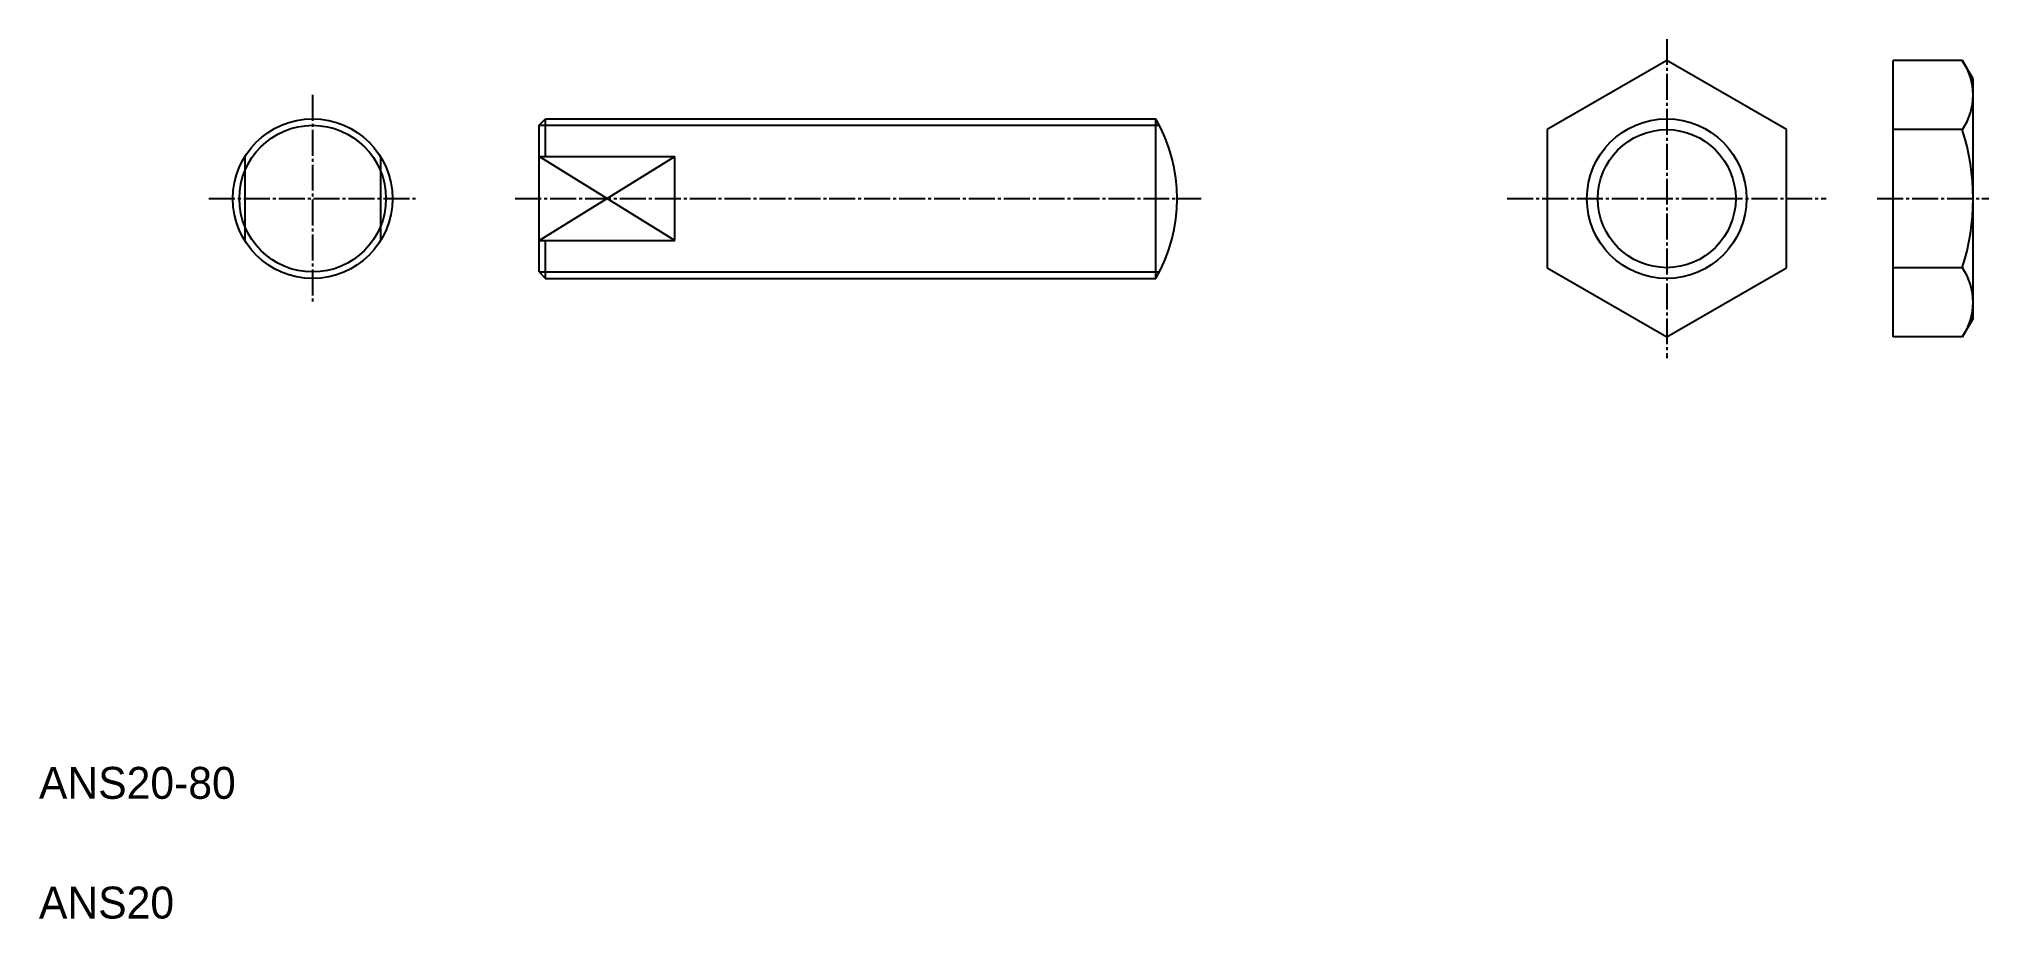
# Model space of a CAD drawing. Extents: x 10 to 254, y 10 to 120.
import ezdxf

# ---------------------------------------------------------------- set-up
doc = ezdxf.new("R2010")
doc.units = 0
doc.header["$LTSCALE"] = 0.25
doc.linetypes.add('CENTER', pattern=[17.5, 13, -1.5, 1.5, -1.5])
doc.layers.get('0').update_dxf_attribs({"linetype": 'CONTINUOUS'})
doc.layers.add('CENTER', color=1, linetype='CENTER')

msp = doc.modelspace()

# ---------------------------------------------------------------- linework, layer by layer
at = {"color": 7, "linetype": 'CONTINUOUS'}
for p, q in [((214.08, 117.53), (199.08, 108.87)), ((229.08, 108.87), (214.08, 117.53)), ((242.48, 82.89), (242.48, 117.53)), ((251.14, 117.53), (242.48, 117.53)), ((252.48, 85.21), (252.48, 115.21)), ((72.72, 109.4), (73.53, 110.21)), ((73.53, 110.21), (150.04, 110.21)), ((73.53, 105.48), (73.53, 110.21)), ((150.04, 90.21), (150.04, 110.21)), ((72.72, 91.03), (72.72, 109.4)), ((199.08, 108.87), (199.08, 91.55)), ((229.08, 91.55), (229.08, 108.87)), ((251.14, 108.87), (242.48, 108.87)), ((35.82, 105.48), (35.82, 94.95)), ((52.82, 105.48), (52.82, 94.95)), ((72.72, 105.48), (89.72, 105.48)), ((89.72, 94.95), (89.72, 105.48)), ((72.72, 94.95), (89.72, 94.95)), ((73.53, 90.21), (73.53, 94.95)), ((72.72, 91.03), (73.53, 90.21)), ((199.08, 91.55), (214.08, 82.89)), ((214.08, 82.89), (229.08, 91.55)), ((251.14, 91.55), (242.48, 91.55)), ((73.53, 90.21), (150.04, 90.21)), ((251.14, 82.89), (242.48, 82.89))]:
    msp.add_line(p, q, dxfattribs=at)
for p, q in [((252.48, 115.21), (251.14, 117.53)), ((81.22, 100.21), (81.22, 100.21)), ((85.47, 97.58), (85.47, 97.58)), ((252.48, 85.21), (251.14, 82.89))]:
    msp.add_line(p, q)
at = {"color": 3, "linetype": 'CONTINUOUS'}
for p, q in [((72.72, 109.4), (150.48, 109.4)), ((72.72, 94.95), (89.72, 105.48)), ((89.72, 94.95), (72.72, 105.48)), ((72.72, 91.03), (150.48, 91.03))]:
    msp.add_line(p, q, dxfattribs=at)
at = {"color": 7, "linetype": 'CONTINUOUS'}
for centre, radius in [((44.32, 100.21), 10), ((214.08, 100.21), 8.65)]:
    msp.add_circle(centre, radius, dxfattribs=at)
at = {"color": 3, "linetype": 'CONTINUOUS'}
for centre, radius in [((214.08, 100.21), 10), ((44.32, 100.21), 9.19)]:
    msp.add_circle(centre, radius, dxfattribs=at)
for centre, radius, start, end in [((244.82, 113.2), 7.67, 325.6157, 34.3843), ((223.82, 100.21), 28.66, 342.412, 17.588), ((244.82, 87.22), 7.67, 325.6157, 34.3843)]:
    msp.add_arc(centre, radius, start, end)
at = {"color": 7, "linetype": 'CONTINUOUS'}
msp.add_arc((132.72, 100.21), 20, 330, 30, dxfattribs=at)
at = {"layer": 'CENTER', "color": 1, "linetype": 'CENTER'}
for p, q in [((214.08, 120.21), (214.08, 80.21)), ((44.32, 113.21), (44.32, 87.21)), ((31.32, 100.21), (57.32, 100.21)), ((69.72, 100.21), (155.72, 100.21)), ((194.08, 100.21), (234.08, 100.21)), ((240.48, 100.21), (254.48, 100.21))]:
    msp.add_line(p, q, dxfattribs=at)

# ---------------------------------------------------------------- texts
for s, p in [('ANS20-80', (10, 25)), ('ANS20', (10, 10))]:
    msp.add_text(s, height=4).set_placement(p)

doc.saveas('drawing.dxf')
